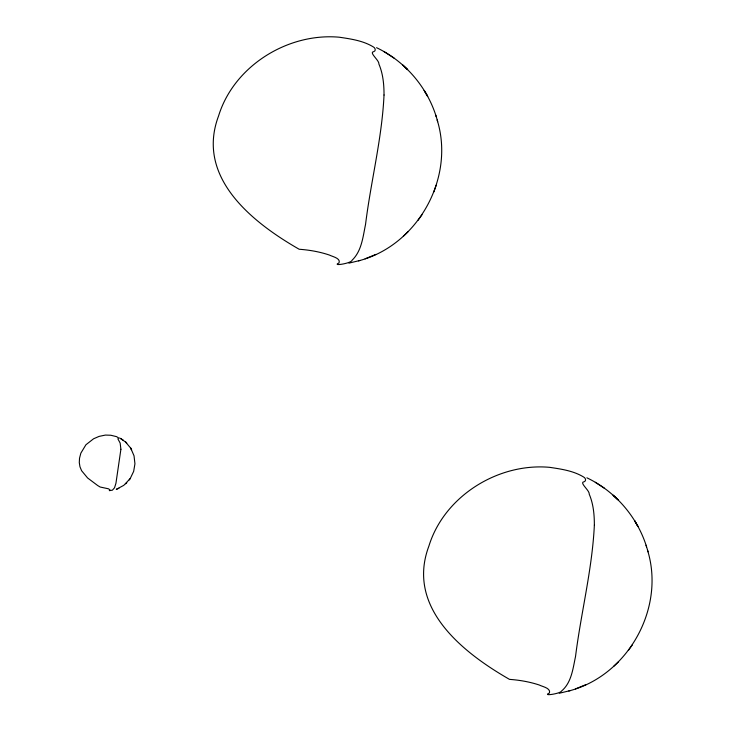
<?xml version="1.0" encoding="UTF-8"?>
<svg xmlns="http://www.w3.org/2000/svg" width="731" height="731" viewBox="0 0 731 731"><rect width="100%" height="100%" fill="white"/><g stroke="black" fill="none" stroke-linecap="round" stroke-linejoin="round"><path stroke-width="1.1" d="M358.492 260.866C417.492 245.707 455.249 178.218 437.165 119.985M433.849 191.951L436.179 185.281M118.897 488.281L116.275 489.359L123.786 485.338L130.2 478.577L133.663 471.367L134.943 463.792L134.029 455.815L130.748 448.176L125.513 441.972L119.637 437.97M568.819 690.978C627.819 675.819 665.575 608.329 647.502 550.105M129.223 479.938L130.2 478.577M418.041 220.314L422.015 214.75M628.377 650.435L632.352 644.87M125.631 483.821L126.81 482.707M403.366 236.195L408.154 231.636M613.702 666.316L618.49 661.756M375.835 254.415L365.098 258.801M586.161 684.527L575.425 688.913M359.899 260.483L348.925 263.142M570.226 690.603L559.261 693.253M376.547 47.689C406.427 61.87 429.408 89.675 437.677 121.711M586.874 477.809C616.763 491.99 639.735 519.796 648.013 551.832M383.903 51.535L394.11 58.133M595.299 482.305L604.436 488.253M121.136 438.801L123.365 440.254M646.049 545.207L646.542 546.879M435.722 115.087L436.215 116.759M120.898 449.282L115.937 483.292L114.529 487.787L112.4 490.172L109.284 490.675L109.997 489.871L108.49 488.811L100.147 487.02L97.689 485.539L87.61 477.973L81.589 470.691L79.962 466.753L79.286 462.586L79.524 458.218L80.858 453.129L85.92 444.768L93.568 438.783L99.105 436.389L105.438 435.073L110.792 435.247L116.594 436.654L118.751 438.052L117.883 438.856L120.149 443.068L120.898 449.282M384.022 95.012C382.002 138.579 370.891 181.105 365.555 224.316C362.978 236.689 361.735 250.98 352.104 260.209C351.538 263.416 330.896 266.532 339.029 262.95C340.975 258.207 332.395 256.636 329.352 255.037C319.621 251.766 309.414 249.984 299.18 249.253C252.323 222.425 195.469 177.331 218.578 115.927C233.938 65.954 287.859 32.603 339.239 37.208C350.871 38.935 363.124 40.671 373.322 46.912C375.186 47.789 376.282 50.741 373.806 51.627C368.314 52.23 379.517 60.426 378.905 64.054C383.044 73.794 384.049 84.522 384.022 95.012M594.358 525.132C592.229 569.376 581.035 612.578 575.535 656.456C572.958 668.463 571.569 682.626 561.545 691.042C560.613 693.673 541.242 696.597 549.484 692.951C550.9 688.026 542.429 686.683 539.195 684.984C529.6 681.831 519.577 680.086 509.516 679.373C462.65 652.536 405.796 607.452 428.905 546.048C444.274 496.075 498.195 462.723 549.575 467.328C561.207 469.055 573.451 470.791 583.649 477.032C585.522 477.91 586.609 480.861 584.133 481.747C578.641 482.35 589.853 490.538 589.232 494.174C593.38 503.915 594.385 514.642 594.358 525.132M407.596 69.591L402.872 65.169L407.596 69.591M617.923 499.712L613.208 495.28L617.923 499.712M126.673 443.059L125.513 441.972L126.673 443.059M427.626 96.355L424.245 90.516L427.626 96.355M637.953 526.475L634.581 520.636L637.953 526.475M131.571 449.611L130.748 448.176L131.571 449.611"/></g></svg>
